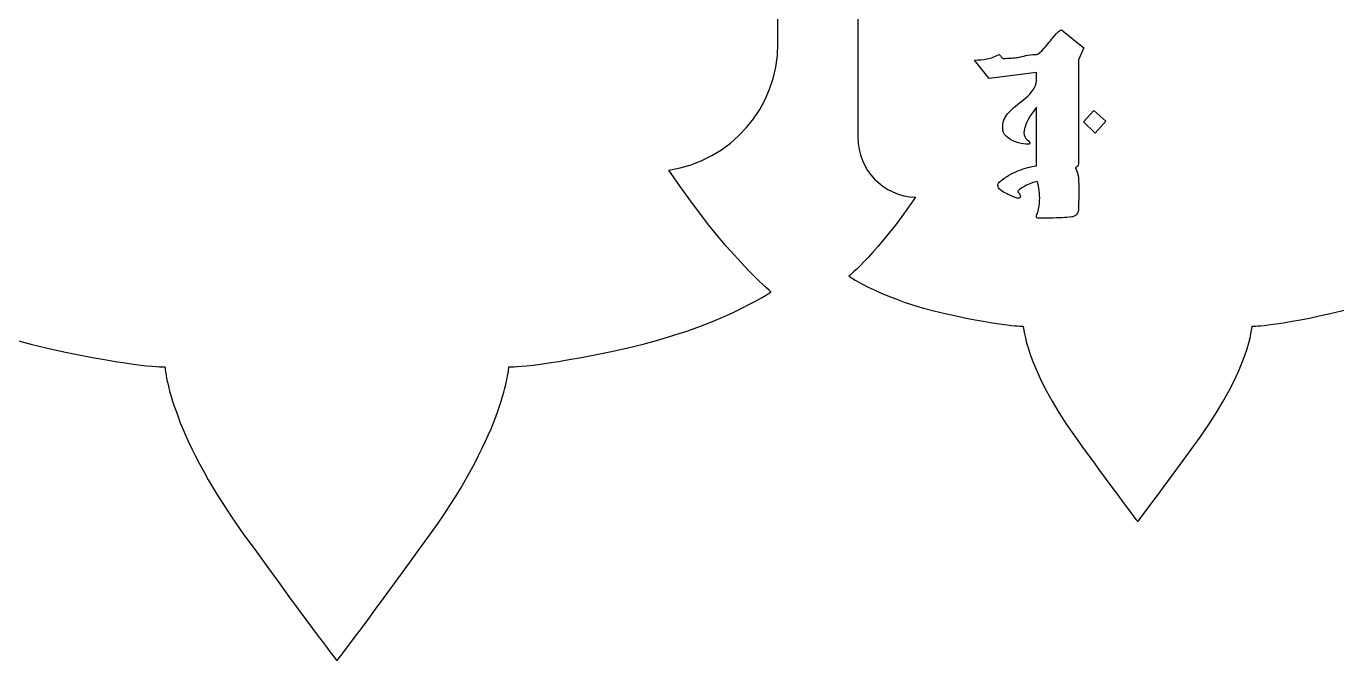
# Model space of a CAD drawing. Extents: x 0 to 978, y 1133 to 1701.
# Drawn here: x 493.2 to 744.3, y 1132.8 to 1254.4 of the extents above; entities that cross this region are included whole.
import ezdxf

# ---------------------------------------------------------------- set-up
doc = ezdxf.new("R2010")
doc.units = 0
doc.layers.add('H0115_Printing_02', color=7, linetype='CONTINUOUS')

msp = doc.modelspace()

# ---------------------------------------------------------------- linework, layer by layer
at = {"layer": 'H0115_Printing_02', "color": 1}
for points in [[(637.237884, 1251.094669), (637.237884, 1375.912666)], [(652.548984, 1293.176068), (652.548984, 1233.086069)], [(691.594983, 1253.719069), (695.862983, 1250.266069)], [(679.603983, 1248.995069), (680.357983, 1248.268069)], [(695.862983, 1250.266069), (694.819983, 1247.988069), (694.819983, 1242.379069), (694.819983, 1241.021069), (694.819983, 1230.303069), (694.819983, 1228.077069)], [(686.773983, 1245.578069), (677.700983, 1244.430069), (674.886983, 1247.944069)], [(686.799983, 1244.395069), (686.799983, 1244.614069), (686.799983, 1244.736069), (686.799983, 1244.859069), (686.799983, 1244.973069)], [(686.773983, 1227.674069), (686.773983, 1228.077069), (686.773983, 1230.303069), (686.773983, 1238.892069)], [(680.305983, 1235.132069), (680.305983, 1235.219069)], [(685.292983, 1231.811069), (685.213983, 1231.811069)], [(683.179983, 1222.715069), (683.232983, 1222.635069)], [(552.719886, 1132.839672), (552.720886, 1132.838672)]]:
    msp.add_lwpolyline(points, dxfattribs=at)
for points in [[(700.076982, 1236.262069), (698.036983, 1233.958069), (695.782983, 1236.079069), (697.797983, 1238.275069)], [(706.173982, 1159.495071)], [(570.663886, 1157.195671)]]:
    msp.add_lwpolyline(points, close=True, dxfattribs=at)
for points in [[(690.139983, 1252.492069), (690.834983, 1253.310069), (691.319983, 1253.719069), (691.594983, 1253.719069)], [(616.335885, 1226.852669), (628.160884, 1228.598669), (637.237884, 1238.785669), (637.237884, 1251.094669)], [(688.272983, 1250.213069), (688.897983, 1250.973069), (689.519983, 1251.733069), (690.139983, 1252.492069)], [(677.271983, 1248.163069), (678.095983, 1248.332069), (678.873983, 1248.610069), (679.603983, 1248.995069)], [(680.357983, 1248.268069), (681.625983, 1248.268069), (682.595983, 1248.329069), (683.267983, 1248.452069)], [(683.267983, 1248.452069), (683.729983, 1248.569069), (684.211983, 1248.689069), (684.713983, 1248.811069)], [(684.713983, 1248.811069), (685.216983, 1248.934069), (685.903983, 1248.995069), (686.773983, 1248.995069)], [(686.773983, 1248.995069), (687.071983, 1248.995069), (687.571983, 1249.401069), (688.272983, 1250.213069)], [(674.886983, 1247.944069), (675.763983, 1247.944069), (676.557983, 1248.017069), (677.271983, 1248.163069)], [(685.108983, 1241.030069), (686.235983, 1242.105069), (686.799983, 1243.226069), (686.799983, 1244.395069)], [(686.795983, 1245.319069), (686.792983, 1245.427069), (686.785983, 1245.513069), (686.773983, 1245.578069)], [(686.799983, 1244.973069), (686.799983, 1245.096069), (686.798983, 1245.211069), (686.795983, 1245.319069)], [(681.987983, 1238.436069), (683.027983, 1239.300069), (684.068983, 1240.165069), (685.108983, 1241.030069)], [(680.305983, 1235.219069), (680.305983, 1236.324069), (680.865983, 1237.396069), (681.987983, 1238.436069)], [(686.773983, 1238.892069), (686.347983, 1238.348069), (685.972983, 1237.822069), (685.651983, 1237.314069)], [(684.748983, 1235.614069), (684.503983, 1235.018069), (684.380983, 1234.492069), (684.380983, 1234.036069)], [(685.651983, 1237.314069), (685.265983, 1236.706069), (684.965983, 1236.139069), (684.748983, 1235.614069)], [(680.314983, 1234.799069), (680.308983, 1234.892069), (680.305983, 1235.003069), (680.305983, 1235.132069)], [(680.357983, 1234.492069), (680.334983, 1234.603069), (680.319983, 1234.705069), (680.314983, 1234.799069)], [(681.391983, 1232.994069), (680.784983, 1233.437069), (680.439983, 1233.937069), (680.357983, 1234.492069)], [(684.380983, 1234.036069), (684.380983, 1233.464069), (684.588983, 1233.008069), (685.002983, 1232.669069)], [(652.548984, 1233.086069), (652.548984, 1226.906069), (657.443984, 1221.882069), (663.566983, 1221.646069)], [(683.320983, 1232.100069), (682.543983, 1232.322069), (681.900983, 1232.620069), (681.391983, 1232.994069)], [(685.213983, 1231.811069), (684.623983, 1231.811069), (683.992983, 1231.907069), (683.320983, 1232.100069)], [(685.002983, 1232.669069), (685.342983, 1232.406069), (685.511983, 1232.173069), (685.511983, 1231.968069)], [(685.511983, 1231.968069), (685.511983, 1231.863069), (685.438983, 1231.811069), (685.292983, 1231.811069)], [(635.913884, 1203.51767), (635.913884, 1203.51767), (627.274884, 1210.56067), (616.335885, 1226.852669)], [(679.849983, 1224.721069), (680.802983, 1225.533069), (681.967983, 1226.214069), (683.346983, 1226.763069)], [(683.346983, 1226.763069), (684.538983, 1227.236069), (685.681983, 1227.540069), (686.773983, 1227.674069)], [(694.819983, 1228.077069), (694.819983, 1227.692069), (694.606983, 1227.423069), (694.179983, 1227.272069)], [(694.179983, 1227.272069), (694.460983, 1226.961069), (694.653983, 1226.474069), (694.758983, 1225.808069)], [(694.758983, 1225.808069), (694.845983, 1225.264069), (694.890983, 1224.478069), (694.890983, 1223.451069)], [(679.367983, 1223.924069), (679.367983, 1224.192069), (679.528983, 1224.458069), (679.849983, 1224.721069)], [(679.980983, 1222.977069), (679.572983, 1223.304069), (679.367983, 1223.620069), (679.367983, 1223.924069)], [(684.533983, 1223.783069), (683.631983, 1223.310069), (683.179983, 1222.954069), (683.179983, 1222.715069)], [(686.931983, 1224.695069), (686.235983, 1224.560069), (685.436983, 1224.257069), (684.533983, 1223.783069)], [(687.229983, 1223.424069), (687.147983, 1223.938069), (687.048983, 1224.362069), (686.931983, 1224.695069)], [(687.387983, 1221.479069), (687.387983, 1222.127069), (687.334983, 1222.776069), (687.229983, 1223.424069)], [(694.890983, 1223.451069), (694.890983, 1222.983069), (694.882983, 1222.275069), (694.867983, 1221.326069)], [(663.566983, 1221.646069), (656.421984, 1211.10307), (650.817984, 1206.52407), (650.817984, 1206.52407)], [(681.006983, 1222.346069), (680.632983, 1222.533069), (680.290983, 1222.743069), (679.980983, 1222.977069)], [(682.908983, 1221.531069), (681.862983, 1221.964069), (681.228983, 1222.235069), (681.006983, 1222.346069)], [(683.259983, 1221.452069), (683.142983, 1221.476069), (683.025983, 1221.502069), (682.908983, 1221.531069)], [(683.232983, 1222.635069), (683.378983, 1222.483069), (683.491983, 1222.336069), (683.569983, 1222.193069)], [(683.688983, 1221.829069), (683.659983, 1221.578069), (683.515983, 1221.452069), (683.259983, 1221.452069)], [(683.569983, 1222.193069), (683.648983, 1222.050069), (683.688983, 1221.929069), (683.688983, 1221.829069)], [(687.294983, 1220.037069), (687.356983, 1220.501069), (687.387983, 1220.982069), (687.387983, 1221.479069)], [(694.867983, 1221.326069), (694.853983, 1220.376069), (694.845983, 1219.75807), (694.845983, 1219.47207)], [(686.747983, 1217.93807), (686.747983, 1218.01407), (686.788983, 1218.15207), (686.869983, 1218.35007)], [(686.869983, 1218.35007), (686.928983, 1218.49107), (686.966983, 1218.59507), (686.983983, 1218.66607)], [(686.983983, 1218.66607), (687.129983, 1219.11607), (687.233983, 1219.57307), (687.294983, 1220.037069)], [(694.434983, 1218.37607), (694.159983, 1218.04907), (693.858983, 1217.88607), (693.531983, 1217.88607)], [(694.845983, 1219.47207), (694.845983, 1219.06907), (694.708983, 1218.70307), (694.434983, 1218.37607)], [(686.861983, 1217.72407), (686.785983, 1217.77907), (686.747983, 1217.85107), (686.747983, 1217.93807)], [(687.229983, 1217.64007), (687.060983, 1217.64007), (686.937983, 1217.66807), (686.861983, 1217.72407)], [(689.328983, 1217.65807), (688.478983, 1217.64607), (687.778983, 1217.64007), (687.229983, 1217.64007)], [(691.633983, 1217.72807), (690.947983, 1217.69307), (690.178983, 1217.67007), (689.328983, 1217.65807)], [(693.531983, 1217.88607), (692.952983, 1217.81607), (692.320983, 1217.76307), (691.633983, 1217.72807)], [(650.817984, 1206.52407), (650.817984, 1206.52407), (657.547984, 1201.96507), (669.269983, 1199.36107)], [(743.077981, 1199.36107), (754.800981, 1201.96507), (761.529981, 1206.52407), (761.529981, 1206.52407)], [(469.526888, 1203.51767), (469.526888, 1203.51767), (479.640888, 1196.66767), (497.258888, 1192.75267)], [(608.182885, 1192.75267), (625.800884, 1196.66767), (635.913884, 1203.51767), (635.913884, 1203.51767)], [(669.269983, 1199.36107), (680.992983, 1196.75607), (684.248983, 1196.97307), (684.248983, 1196.97307)], [(728.098982, 1196.97307), (728.098982, 1196.97307), (731.354982, 1196.75607), (743.077981, 1199.36107)], [(684.248983, 1196.97307), (684.248983, 1196.97307), (684.682983, 1188.94207), (694.234983, 1175.701071)], [(718.112982, 1175.701071), (727.664982, 1188.94207), (728.098982, 1196.97307), (728.098982, 1196.97307)], [(497.258888, 1192.75267), (514.876887, 1188.83867), (519.770887, 1189.16467), (519.770887, 1189.16467)], [(585.670885, 1189.16467), (585.670885, 1189.16467), (590.564885, 1188.83867), (608.182885, 1192.75267)], [(519.770887, 1189.16467), (519.770887, 1189.16467), (520.422887, 1177.094671), (534.777887, 1157.195671)], [(570.663886, 1157.195671), (585.018885, 1177.094671), (585.670885, 1189.16467), (585.670885, 1189.16467)], [(694.234983, 1175.701071), (703.785982, 1162.462071), (706.173982, 1159.495071), (706.173982, 1159.495071)], [(706.173982, 1159.495071), (706.173982, 1159.495071), (708.561982, 1162.462071), (718.112982, 1175.701071)], [(534.777887, 1157.195671), (549.131886, 1137.297672), (552.719886, 1132.839672), (552.719886, 1132.839672)], [(552.720886, 1132.838672), (552.720886, 1132.838672), (556.309886, 1137.297672), (570.663886, 1157.195671)]]:
    msp.add_open_spline(points, degree=3, dxfattribs=at)

doc.saveas('drawing.dxf')
